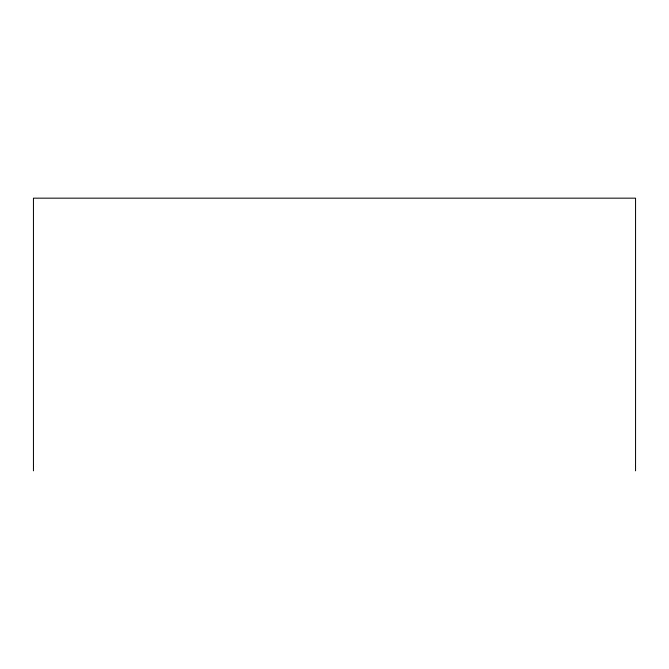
<?xml version="1.0" encoding="UTF-8"?>
<svg xmlns="http://www.w3.org/2000/svg" width="669" height="669" viewBox="0 0 669 669"><rect width="100%" height="100%" fill="white"/><g stroke="black" fill="none" stroke-linecap="round" stroke-linejoin="round"><path stroke-width="1" d="M635.55 470.834L635.55 198.166L33.45 198.166L33.45 470.834"/></g></svg>
